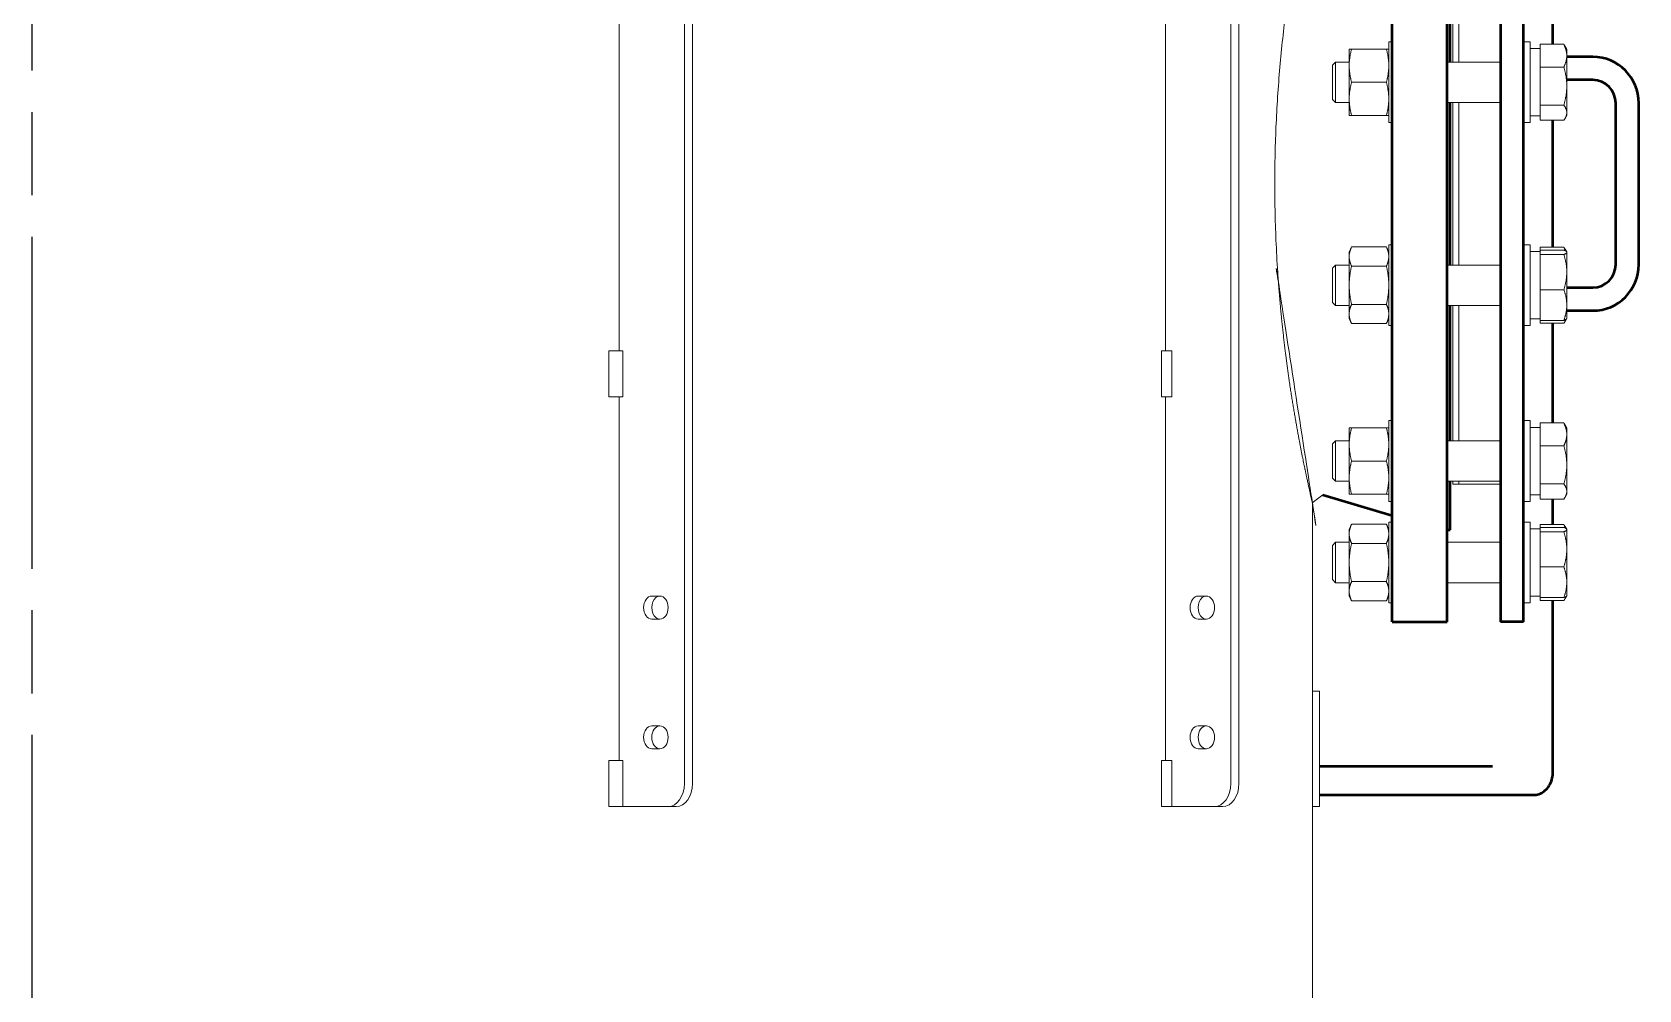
# Model space of a CAD drawing. Header units: inches. Extents: x 20 to 536, y 6 to 344.
# Drawn here: x 113.01 to 147.84, y 81.93 to 102.69 of the extents above; entities that cross this region are included whole.
import ezdxf

# ---------------------------------------------------------------- set-up
doc = ezdxf.new("R2010")
doc.units = ezdxf.units.IN
doc.header["$LTSCALE"] = 16
doc.header["$MEASUREMENT"] = 0
doc.linetypes.add('CHAIN', pattern=[0.7087, 0.4724, -0.0591, 0.1181, -0.0591])
doc.layers.add('Centerline', color=5, linetype='CHAIN', lineweight=25, true_color=0x0000ff)
doc.layers.add('Visible (ANSI)', color=7, linetype='Continuous', lineweight=50)

msp = doc.modelspace()

# ---------------------------------------------------------------- linework, layer by layer
at = {"layer": 'Centerline', "linetype": 'CHAIN', "ltscale": 0.9524481296539307}
msp.add_line((113.0125372552095, 47.8609001410184), (113.0125372552095, 147.5044737424383), dxfattribs=at)
at = {"layer": 'Visible (ANSI)', "linetype": 'Continuous', "lineweight": 18}
for p, q in [((127.1528363046314, 86.40734176163724), (127.1528363046314, 115.1573417616372)), ((127.3296129999281, 115.1573417616372), (127.3296129999281, 86.40734176163724)), ((138.9968748895096, 86.40734176163724), (138.9968748895096, 115.1573417616372)), ((139.1736515848063, 115.1573417616372), (139.1736515848063, 86.40734176163723)), ((143.8125372552078, 104.9802494017226), (143.8125372552072, 102.0448036450084)), ((143.9425372552072, 102.0448036450084), (143.9425372552078, 104.9802494017227)), ((143.9425372552072, 102.0448036450084), (143.9425372552078, 104.9802494017227)), ((125.7386227422587, 103.6673417616372), (125.7386227422587, 95.78734176163722)), ((137.5826613271369, 103.6673417616372), (137.5826613271369, 95.78734176163722)), ((142.421912255207, 102.4823036450084), (142.421912255207, 100.7323036450084)), ((142.497537255207, 102.4823036450084), (142.421912255207, 102.4823036450084)), ((145.483162255207, 102.4823036450084), (145.342537255207, 102.4823036450084)), ((145.483162255207, 100.7323036450084), (145.483162255207, 102.4823036450084)), ((145.7021622552069, 102.2585786417858), (145.702162255207, 102.4317026221777)), ((145.702162255207, 102.4317026221777), (146.2160910945204, 102.4317026221777)), ((141.562912255207, 102.3263036450084), (141.5629122552068, 101.9668036450084)), ((141.6147795101133, 102.3263036450084), (142.3700450003005, 102.3263036450084)), ((145.702162255207, 102.3368036450084), (145.483162255207, 102.3368036450084)), ((145.7021622552069, 102.2585786417858), (145.7021622552068, 102.1097036110945)), ((145.7021622552068, 101.9365796307026), (145.7021622552068, 102.1097036110945)), ((146.280287255207, 102.3260536450084), (146.2431848768234, 102.3903168494505)), ((146.2802872552069, 102.1841411264402), (146.280287255207, 102.3260536450084)), ((146.2802872552068, 101.5243801421179), (146.2802872552069, 102.1841411264402)), ((141.202162255207, 101.9786536450084), (141.2683161922149, 102.0448036450084)), ((141.202162255207, 101.2359536450084), (141.202162255207, 101.9786536450084)), ((141.2683161922149, 102.0448036450084), (141.2683161922149, 101.1698036450084)), ((141.562912255207, 102.0448036450084), (141.2683161922149, 102.0448036450084)), ((141.5629122552068, 101.9668036450084), (141.5629122552068, 101.2478036450084)), ((144.842537255207, 102.0448036450084), (143.687537255207, 102.0448036450084)), ((145.7021622552068, 101.6483214911778), (145.7021622552068, 101.9365796307026)), ((145.7021622552068, 101.9365796307026), (146.2160910945202, 101.9365796307026)), ((141.6147795101132, 101.6073036450084), (142.3700450003003, 101.6073036450084)), ((145.7021622552068, 101.6483214911778), (145.7021622552068, 101.4004387930581)), ((145.7021622552068, 101.1121806535333), (145.7021622552068, 101.4004387930581)), ((146.2802872552069, 100.9475426606862), (146.2802872552068, 101.5243801421179)), ((141.202162255207, 101.2359536450084), (141.2683161922149, 101.1698036450084)), ((141.562912255207, 101.1698036450084), (141.2683161922149, 101.1698036450084)), ((141.5629122552068, 101.2478036450084), (141.562912255207, 100.8883036450084)), ((144.842537255207, 101.1698036450084), (143.687537255207, 101.1698036450084)), ((143.8125372552071, 101.1698036450084), (143.8125372552072, 97.64487987826554)), ((143.9425372552072, 97.64487987826553), (143.9425372552071, 101.1698036450084)), ((143.9425372552072, 97.64487987826554), (143.9425372552071, 101.1698036450084)), ((145.7021622552069, 100.9970464944004), (145.7021622552068, 101.1121806535333)), ((145.7021622552068, 101.1121806535333), (146.2160910945202, 101.1121806535333)), ((141.6147795101133, 100.8883036450084), (142.3700450003005, 100.8883036450084)), ((142.497537255207, 100.7323036450084), (142.421912255207, 100.7323036450084)), ((145.483162255207, 100.7323036450084), (145.342537255207, 100.7323036450084)), ((145.702162255207, 100.8778036450084), (145.483162255207, 100.8778036450084)), ((145.7021622552069, 100.9970464944004), (145.702162255207, 100.898038826972)), ((145.702162255207, 100.782904667839), (145.702162255207, 100.898038826972)), ((145.702162255207, 100.782904667839), (146.2160910945204, 100.782904667839)), ((146.280287255207, 100.8885536450084), (146.2431848768234, 100.8242904405663)), ((146.280287255207, 100.8885536450084), (146.2802872552069, 100.9475426606862)), ((141.562912255207, 97.92637987826552), (141.6147795101134, 98.03760956536021)), ((141.562912255207, 97.92637987826552), (141.5629122552069, 97.83005214358654)), ((141.6147795101134, 98.03760956536021), (142.3700450003006, 98.03760956536021)), ((142.421912255207, 97.92637987826552), (142.3700450003006, 98.03760956536021)), ((142.421912255207, 98.08237987826553), (142.421912255207, 96.33237987826553)), ((142.497537255207, 98.08237987826553), (142.421912255207, 98.08237987826553)), ((145.483162255207, 98.08237987826553), (145.342537255207, 98.08237987826553)), ((145.483162255207, 96.33237987826553), (145.483162255207, 98.08237987826554)), ((145.702162255207, 97.93687987826553), (145.483162255207, 97.93687987826553)), ((145.7021622552118, 97.96920624206403), (145.7021622552119, 98.03177885543543)), ((145.7021622552119, 98.03177885543543), (146.2160910945252, 98.03177885543543)), ((145.702162255207, 97.93687987826554), (145.7021622552071, 97.96920624206403)), ((145.7021622552071, 97.96920624206403), (146.2160910945205, 97.96920624206403)), ((145.702162255207, 97.93687987826554), (145.7021622552069, 97.9069348675463)), ((145.7021622552068, 97.87345442863214), (145.7021622552069, 97.9069348675463)), ((145.7021622552068, 97.6070753374989), (145.7021622552068, 97.87345442863214)), ((145.7021622552068, 97.87345442863214), (146.2160910945202, 97.87345442863214)), ((146.2774976096098, 97.93096168618413), (146.2431848768283, 97.99039308270818)), ((146.280287255207, 97.92612987826553), (146.2774976096046, 97.93096168618398)), ((146.280287255207, 97.92133033534809), (146.280287255207, 97.92612987826553)), ((146.2802872552068, 97.4925412467329), (146.280287255207, 97.92133033534809)), ((141.202162255207, 97.57872987826553), (141.2683161922149, 97.64487987826554)), ((141.202162255207, 96.83602987826553), (141.202162255207, 97.57872987826553)), ((141.2683161922149, 97.64487987826554), (141.2683161922149, 96.76987987826553)), ((141.562912255207, 97.64487987826554), (141.2683161922149, 97.64487987826554)), ((141.5629122552069, 97.83005214358654), (141.5629122552068, 97.20737987826553)), ((141.6147795101132, 97.62249472181287), (142.3700450003004, 97.62249472181287)), ((144.842537255207, 97.64487987826554), (143.687537255207, 97.64487987826554)), ((145.7021622552068, 97.6070753374989), (145.7021622552068, 97.37800715596688)), ((141.5629122552068, 97.20737987826553), (141.5629122552069, 96.58470761294453)), ((145.7021622552068, 97.11162806483365), (145.7021622552068, 97.37800715596688)), ((146.2802872552068, 96.77859078965035), (146.2802872552068, 97.4925412467329)), ((141.202162255207, 96.83602987826553), (141.2683161922149, 96.76987987826553)), ((145.7021622552068, 96.87872941261456), (145.7021622552068, 97.11162806483365)), ((145.7021622552068, 97.11162806483365), (146.2160910945202, 97.11162806483365)), ((145.7021622552068, 96.87872941261456), (145.7021622552068, 96.67845216668613)), ((141.562912255207, 96.76987987826554), (141.2683161922149, 96.76987987826554)), ((141.5629122552069, 96.58470761294453), (141.562912255207, 96.48837987826553)), ((141.562912255207, 96.48837987826553), (141.6147795101134, 96.37715019117086)), ((141.6147795101132, 96.79226503471818), (142.3700450003004, 96.79226503471818)), ((142.421912255207, 96.48837987826553), (142.3700450003006, 96.37715019117086)), ((144.842537255207, 96.76987987826553), (143.687537255207, 96.76987987826553)), ((143.8125372552073, 96.76987987826553), (143.8125372552081, 93.8344341215514)), ((143.9425372552082, 93.8344341215514), (143.9425372552073, 96.76987987826553)), ((143.9425372552082, 93.83443412155141), (143.9425372552073, 96.76987987826554)), ((145.7021622552069, 96.44555351446704), (145.7021622552068, 96.67845216668613)), ((146.2774976096093, 96.48379807034722), (146.2431848768283, 96.42436667382403)), ((146.280287255207, 96.48862987826553), (146.2774976096046, 96.48379807034708)), ((146.280287255207, 96.48862987826553), (146.2802872552068, 96.77859078965035)), ((141.6147795101134, 96.37715019117086), (142.3700450003006, 96.37715019117086)), ((142.497537255207, 96.33237987826553), (142.421912255207, 96.33237987826553)), ((145.483162255207, 96.33237987826553), (145.342537255207, 96.33237987826553)), ((145.702162255207, 96.47787987826554), (145.483162255207, 96.47787987826554)), ((145.7021622552119, 96.38298090109677), (145.7021622552119, 96.44555351446705)), ((145.7021622552069, 96.44555351446704), (146.2160910945203, 96.44555351446704)), ((145.7021622552119, 96.38298090109677), (146.2160910945253, 96.38298090109677)), ((125.5155588435911, 95.78734176163722), (125.8152481220324, 95.78734176163722)), ((125.5155588435911, 95.78734176163722), (125.5155588435911, 94.78734176163724)), ((125.8152481220324, 95.78734176163722), (125.8152481220324, 94.78734176163722)), ((137.4949259048776, 95.78734176163722), (137.7152438486094, 95.78734176163722)), ((137.4949259048776, 95.78734176163722), (137.4949259048776, 94.78734176163722)), ((137.7152438486094, 95.78734176163722), (137.7152438486094, 94.78734176163722)), ((125.5155588435911, 94.78734176163724), (125.8152481220324, 94.78734176163722)), ((125.7386227422587, 94.78734176163724), (125.7386227422587, 86.90734176163724)), ((137.4949259048776, 94.78734176163722), (137.7152438486094, 94.78734176163722)), ((137.5826613271369, 94.78734176163724), (137.5826613271369, 86.90734176163724)), ((141.5629122552077, 94.11593412155139), (141.5629122552075, 93.7564341215514)), ((141.614779510114, 94.11593412155139), (142.3700450003011, 94.11593412155139)), ((142.4219122552077, 94.2719341215514), (142.4219122552077, 92.5219341215514)), ((142.4975372552077, 94.2719341215514), (142.4219122552077, 94.2719341215514)), ((145.4831622552077, 94.2719341215514), (145.3425372552077, 94.2719341215514)), ((145.4831622552077, 92.52193412155138), (145.4831622552077, 94.2719341215514)), ((145.7021622552077, 94.12643412155138), (145.4831622552076, 94.12643412155138)), ((145.7021622552076, 94.0482091183288), (145.7021622552076, 94.22133309872072)), ((145.7021622552076, 94.22133309872072), (146.216091094521, 94.22133309872072)), ((145.7021622552076, 94.04820911832878), (145.7021622552075, 93.89933408763754)), ((146.2802872552076, 94.1156841215514), (146.243184876824, 94.17994732599347)), ((146.2802872552075, 93.97377160298318), (146.2802872552076, 94.1156841215514)), ((141.2021622552076, 93.76828412155139), (141.2683161922155, 93.8344341215514)), ((141.2021622552076, 93.02558412155139), (141.2021622552076, 93.76828412155139)), ((141.2683161922155, 93.8344341215514), (141.2683161922155, 92.95943412155138)), ((141.5629122552077, 93.8344341215514), (141.2683161922155, 93.8344341215514)), ((141.5629122552075, 93.7564341215514), (141.5629122552075, 93.0374341215514)), ((144.8425372552076, 93.8344341215514), (143.6875372552077, 93.8344341215514)), ((145.7021622552074, 93.72621010724562), (145.7021622552075, 93.89933408763756)), ((145.7021622552074, 93.43795196772075), (145.7021622552074, 93.72621010724562)), ((145.7021622552074, 93.72621010724562), (146.2160910945208, 93.72621010724562)), ((146.2802872552074, 93.31401061866094), (146.2802872552075, 93.97377160298316)), ((141.6147795101139, 93.3969341215514), (142.370045000301, 93.3969341215514)), ((145.7021622552074, 93.43795196772075), (145.7021622552074, 93.19006926960115)), ((141.2021622552076, 93.02558412155139), (141.2683161922155, 92.95943412155138)), ((141.5629122552075, 93.0374341215514), (141.5629122552077, 92.67793412155139)), ((145.7021622552074, 92.90181113007628), (145.7021622552074, 93.19006926960115)), ((146.2802872552076, 92.73717313722918), (146.2802872552074, 93.31401061866094)), ((141.5629122552077, 92.9594341215514), (141.2683161922155, 92.9594341215514)), ((141.614779510114, 92.67793412155139), (142.3700450003011, 92.67793412155139)), ((144.8425372552076, 92.95943412155138), (143.6875372552077, 92.95943412155138)), ((143.8125372552089, 92.95943412155138), (143.8125372552092, 92.89220676163058)), ((143.8125372552092, 92.89220676163058), (143.9425372552092, 92.89220676163058)), ((143.9425372552092, 92.89220676163058), (143.9425372552089, 92.95943412155138)), ((143.9425372552092, 92.89220676163058), (143.9425372552089, 92.95943412155138)), ((143.9425372552092, 92.89220676163058), (144.8425372552092, 92.89220676163058)), ((145.7021622552077, 92.66743412155138), (145.4831622552076, 92.6674341215514)), ((145.7021622552076, 92.78667697094336), (145.7021622552074, 92.90181113007628)), ((145.7021622552074, 92.90181113007628), (146.2160910945208, 92.90181113007628)), ((145.7021622552076, 92.78667697094336), (145.7021622552076, 92.68766930351498)), ((145.7021622552077, 92.57253514438206), (145.7021622552076, 92.68766930351498)), ((146.2802872552076, 92.6781841215514), (146.243184876824, 92.61392091710931)), ((146.2802872552076, 92.6781841215514), (146.2802872552076, 92.73717313722918)), ((140.7645614950176, 80.40734176163726), (140.7645614950176, 92.49365113825314)), ((142.4975372552076, 92.5219341215514), (142.4219122552077, 92.5219341215514)), ((145.4831622552077, 92.52193412155138), (145.3425372552077, 92.52193412155138)), ((145.7021622552077, 92.57253514438206), (146.2160910945211, 92.57253514438206)), ((141.5629122552088, 91.9159722381801), (141.6147795101152, 92.02720192527478)), ((141.6147795101152, 92.02720192527478), (142.3700450003024, 92.02720192527478)), ((142.4219122552088, 91.9159722381801), (142.3700450003024, 92.02720192527478)), ((142.4219122552088, 92.0719722381801), (142.4219122552088, 90.32197223818011)), ((142.4975372552088, 92.0719722381801), (142.4219122552088, 92.0719722381801)), ((145.4831622552088, 92.07197223818011), (145.3425372552088, 92.07197223818011)), ((145.4831622552088, 90.3219722381801), (145.4831622552088, 92.07197223818011)), ((145.7021622552101, 91.95879860197859), (145.7021622552101, 92.02137121534959)), ((145.7021622552101, 92.02137121534959), (146.2160910945234, 92.02137121534959)), ((145.7021622552088, 91.92647223818011), (145.7021622552089, 91.9587986019786)), ((145.7021622552089, 91.9587986019786), (146.2160910945223, 91.9587986019786)), ((146.2774976096078, 91.9205540460986), (146.2431848768265, 91.97998544262234)), ((141.2021622552088, 91.5683222381801), (141.2683161922167, 91.6344722381801)), ((141.2683161922167, 91.63447223818011), (141.2683161922167, 90.7594722381801)), ((141.5629122552088, 91.63447223818011), (141.2683161922167, 91.63447223818011)), ((141.5629122552088, 91.9159722381801), (141.5629122552087, 91.81964450350111)), ((141.5629122552087, 91.81964450350111), (141.5629122552085, 91.19697223818011)), ((141.614779510115, 91.61208708172744), (142.3700450003021, 91.61208708172744)), ((144.8425372552088, 91.63447223818011), (143.6875372552088, 91.63447223818011)), ((145.7021622552088, 91.92647223818011), (145.6384135950208, 91.92647223818011)), ((145.7021622552088, 91.92647223818011), (145.7021622552087, 91.89652722746087)), ((145.7021622552086, 91.86304678854671), (145.7021622552087, 91.89652722746087)), ((145.7021622552086, 91.59666769741348), (145.7021622552086, 91.86304678854671)), ((145.7021622552086, 91.86304678854671), (146.216091094522, 91.86304678854671)), ((146.2802872552088, 91.91572223818011), (146.2774976096064, 91.92055404609856)), ((146.2802872552088, 91.91092269526266), (146.2802872552088, 91.91572223818011)), ((146.2802872552086, 91.48213360664747), (146.2802872552088, 91.91092269526266)), ((141.2021622552088, 90.8256222381801), (141.2021622552088, 91.5683222381801)), ((145.7021622552086, 91.59666769741348), (145.7021622552086, 91.36759951588145)), ((145.7021622552085, 91.10122042474822), (145.7021622552086, 91.36759951588145)), ((146.2802872552086, 90.76818314956492), (146.2802872552086, 91.48213360664747)), ((141.5629122552086, 91.19697223818011), (141.5629122552087, 90.5742999728591)), ((145.7021622552086, 90.86832177252913), (145.7021622552085, 91.10122042474822)), ((145.7021622552085, 91.10122042474822), (146.2160910945219, 91.10122042474822)), ((141.2021622552088, 90.8256222381801), (141.2683161922167, 90.75947223818011)), ((141.5629122552088, 90.75947223818011), (141.2683161922167, 90.7594722381801)), ((141.5629122552087, 90.5742999728591), (141.5629122552088, 90.4779722381801)), ((141.614779510115, 90.78185739463277), (142.3700450003021, 90.78185739463277)), ((144.8425372552088, 90.7594722381801), (143.6875372552088, 90.7594722381801)), ((145.7021622552086, 90.86832177252913), (145.7021622552086, 90.66804452660071)), ((145.7021622552087, 90.4351458743816), (145.7021622552086, 90.66804452660071)), ((146.2802872552088, 90.4782222381801), (146.2802872552086, 90.76818314956492)), ((126.4457295234451, 90.46984176163723), (126.6225062187416, 90.46984176163723)), ((138.2897681083232, 90.46984176163723), (138.4665448036198, 90.46984176163723)), ((141.5629122552088, 90.4779722381801), (141.6147795101152, 90.36674255108542)), ((141.6147795101152, 90.36674255108542), (142.3700450003023, 90.36674255108542)), ((142.4219122552088, 90.4779722381801), (142.3700450003023, 90.36674255108542)), ((142.4975372552088, 90.32197223818011), (142.4219122552088, 90.32197223818011)), ((145.4831622552088, 90.3219722381801), (145.3425372552088, 90.3219722381801)), ((145.7021622552088, 90.4674722381801), (145.4831622552088, 90.4674722381801)), ((145.7021622552101, 90.37257326101093), (145.7021622552101, 90.4351458743816)), ((145.7021622552087, 90.4351458743816), (146.2160910945221, 90.4351458743816)), ((145.7021622552101, 90.37257326101093), (146.2160910945235, 90.37257326101093)), ((146.2774976096076, 90.47339043026169), (146.2431848768265, 90.41395903373818)), ((146.2802872552088, 90.4782222381801), (146.2774976096064, 90.47339043026165)), ((126.6225062187416, 89.96984176163724), (126.4457295234451, 89.96984176163724)), ((138.4665448036198, 89.96984176163724), (138.2897681083232, 89.96984176163724)), ((140.7907552841128, 88.40734176163723), (140.7645614950222, 88.40734176163723)), ((140.7907552841128, 88.40734176163723), (140.9188960673438, 88.40734176163723)), ((140.9188960673438, 88.40734176163723), (140.9188960673438, 85.90734176163723)), ((126.4457295234451, 87.65734176163723), (126.6225062187416, 87.65734176163723)), ((138.2897681083232, 87.65734176163723), (138.4665448036198, 87.65734176163723)), ((126.6225062187416, 87.15734176163723), (126.4457295234451, 87.15734176163723)), ((138.4665448036198, 87.15734176163723), (138.2897681083232, 87.15734176163723)), ((125.5155588435911, 86.90734176163724), (125.8152481220324, 86.90734176163724)), ((125.5155588435911, 86.90734176163724), (125.5155588435911, 85.90734176163723)), ((125.8152481220324, 86.90734176163724), (125.8152481220324, 85.90734176163723)), ((137.4949259048776, 86.90734176163723), (137.7152438486094, 86.90734176163723)), ((137.4949259048776, 86.90734176163723), (137.4949259048776, 85.90734176163723)), ((137.7152438486094, 86.90734176163723), (137.7152438486094, 85.90734176163723)), ((125.5155588435911, 85.90734176163723), (125.8152481220324, 85.90734176163723)), ((125.8152481220324, 85.90734176163723), (126.7992829140382, 85.90734176163723)), ((126.7992829140382, 85.90734176163723), (126.9760596093349, 85.90734176163723)), ((137.4949259048776, 85.90734176163723), (137.7152438486094, 85.90734176163723)), ((137.7152438486094, 85.90734176163723), (138.6433214989164, 85.90734176163723)), ((138.6433214989164, 85.90734176163723), (138.8200981942131, 85.90734176163723)), ((140.7645614950222, 85.90734176163723), (140.7907552841128, 85.90734176163723)), ((140.9188960673438, 85.90734176163723), (140.7907552841128, 85.90734176163723))]:
    msp.add_line(p, q, dxfattribs=at)
at = {"layer": 'Visible (ANSI)'}
for p, q in [((142.4975372552094, 89.90734176163726), (142.4975372552094, 108.9073417616372)), ((143.6875372552095, 89.90734176163726), (143.6875372552095, 108.9073417616372)), ((144.8425372552095, 108.9073417616372), (144.8425372552095, 89.90734176163726)), ((145.3425372552095, 89.90734176163726), (145.3425372552095, 108.9073417616372)), ((143.7500372552074, 102.0448036450084), (143.750037255208, 104.9802494017226)), ((145.9809568108746, 102.4317026221777), (145.9809568108746, 103.4073417616372)), ((146.842537255208, 102.1573417616371), (146.280287255208, 102.1573417616371)), ((146.842537255208, 101.6573417616371), (146.280287255208, 101.6573417616371)), ((143.7500372552073, 97.64487987826554), (143.7500372552073, 101.1698036450084)), ((147.342537255208, 97.65734176163707), (147.342537255208, 101.1573417616371)), ((147.842537255208, 97.65734176163707), (147.842537255208, 101.1573417616371)), ((145.9809568108746, 98.03177885543543), (145.9809568108746, 100.782904667839)), ((146.280287255208, 97.15734176163707), (146.842537255208, 97.15734176163707)), ((143.750037255208, 93.83443412155141), (143.7500372552074, 96.76987987826554)), ((146.280287255208, 96.65734176163706), (146.842537255208, 96.65734176163706)), ((145.9809568108746, 94.22133309872072), (145.9809568108746, 96.38298090109677)), ((140.992016954197, 92.66352323266456), (142.4975372552094, 92.21734176163724)), ((143.7500372552095, 91.90734176163724), (143.7500372552083, 92.95943412155138)), ((145.9809568108746, 92.02137121534959), (145.9809568108746, 92.57253514438207)), ((143.6875372552095, 91.90734176163724), (143.7500372552095, 91.90734176163724)), ((145.9809568108746, 86.65734176163721), (145.9809568108746, 90.37257326101094)), ((142.4975372552094, 89.90734176163726), (143.6875372552095, 89.90734176163726)), ((145.3425372552095, 89.90734176163726), (144.8425372552095, 89.90734176163726)), ((140.9188960673445, 86.78234176163721), (144.6702966390948, 86.78234176163721)), ((140.9188960673469, 86.15734176163718), (145.3774034202814, 86.15734176163721)), ((145.3774034202814, 86.15734176163723), (145.554180115578, 86.15734176163723))]:
    msp.add_line(p, q, dxfattribs=at)
for centre, radius, start, end in [((146.842537255208, 101.1573417616371), 0.9999999999999974, 0, 90), ((146.842537255208, 101.1573417616371), 0.4999999999999977, 0, 90), ((146.842537255208, 97.65734176163707), 0.9999999999999996, 270, 0), ((146.842537255208, 97.65734176163707), 0.4999999999999998, 270, 0)]:
    msp.add_arc(centre, radius, start, end, dxfattribs=at)
at = {"layer": 'Visible (ANSI)', "linetype": 'Continuous', "lineweight": 18}
for centre, major_axis, ratio, start_param, end_param in [((145.6384135950208, 91.19697223818011), (-4.137200087411333, 7.886204074051089e-16), 0.1763269807084558, 4.71238898038469, 4.749923495653259), ((126.4457295234451, 90.21984176163723), (4.895156761116952e-16, -0.2499999999999991), 0.7071067811863374, 3.141592653589787, 6.28318530717958), ((126.6225062187418, 90.21984176163723), (4.528130320237947e-16, 0.2499999999999991), 0.7071067811863374, 4.635757732939649e-15, 3.141592653589798), ((126.6225062187416, 90.21984176163723), (-4.744069238915443e-16, 0.2499999999999991), 0.7071067811863374, 3.141592653589787, 6.28318530717958), ((138.2897681083232, 90.21984176163723), (4.914820498157979e-16, -0.2499999999999991), 0.7071067811863374, 3.141592653589787, 6.28318530717958), ((138.4665448036199, 90.21984176163723), (4.50846658319692e-16, 0.2499999999999991), 0.7071067811863374, 4.635757732939649e-15, 3.141592653589798), ((138.4665448036198, 90.21984176163723), (-4.76373297595647e-16, 0.2499999999999991), 0.7071067811863374, 3.141592653589787, 6.28318530717958), ((126.4457295234451, 87.40734176163723), (1.410885310264848e-15, -0.2499999999999991), 0.7071067811863374, 3.141592653589777, 6.283185307179569), ((126.6225062187418, 87.40734176163723), (1.534569647258356e-15, 0.2499999999999991), 0.7071067811863374, 1.687443674456285e-14, 3.14159265358981), ((126.6225062187416, 87.40734176163723), (-1.370719547943039e-15, 0.2499999999999991), 0.7071067811863374, 3.141592653589777, 6.28318530717957), ((138.2897681083232, 87.40734176163723), (1.412851683968951e-15, -0.2499999999999991), 0.7071067811863374, 3.141592653589777, 6.283185307179569), ((138.4665448036199, 87.40734176163723), (1.532603273554253e-15, 0.2499999999999991), 0.7071067811863374, 1.687443674456285e-14, 3.14159265358981), ((138.4665448036198, 87.40734176163723), (-1.372685921647142e-15, 0.2499999999999991), 0.7071067811863374, 3.141592653589777, 6.28318530717957), ((126.7992829140382, 86.40734176163723), (1.876033803698427e-15, -0.5000000000000017), 0.7071067811863374, 0, 1.570796326794894), ((126.9760596093349, 86.40734176163723), (1.196072502693845e-15, -0.5000000000000009), 0.7071067811863375, 0, 1.570796326794895), ((138.6433214989164, 86.40734176163723), (1.879966551106632e-15, -0.5000000000000017), 0.7071067811863374, 0, 1.570796326794894), ((138.8200981942131, 86.40734176163723), (1.20000525010205e-15, -0.5000000000000009), 0.7071067811863375, 0, 1.570796326794895)]:
    msp.add_ellipse(centre, major_axis=major_axis, ratio=ratio, start_param=start_param, end_param=end_param, dxfattribs=at)
for points, knots in [([(139.9504940940615, 99.40734176163724), (139.9504940940615, 99.83382656729779), (139.960181288367, 100.2751657547481), (139.9998876165347, 101.1543165549739), (140.0298796073209, 101.5921363284033), (140.1053888598878, 102.4337813314087), (140.1508915091152, 102.8382424542132), (140.2487752520433, 103.5888341935985), (140.3010609388591, 103.9349510816054), (140.4029194002716, 104.5532460718695), (140.4561135333733, 104.8463801007556), (140.5563199439062, 105.3654719677432), (140.6032300080336, 105.5914580949595), (140.6814314078882, 105.9558879196572), (140.7127189920023, 106.094642489447), (140.7542999928789, 106.2772392797834), (140.7645614950175, 106.3210323850213), (140.7645614950176, 106.3210323850213)], [104.4299785830304, 104.4299785830304, 104.4299785830304, 104.4299785830304, 107.6797928021638, 107.6797928021638, 110.9296070212971, 110.9296070212971, 114.1794212404305, 114.1794212404305, 117.4292354595639, 117.4292354595639, 120.7062949018699, 120.7062949018699, 123.983354344176, 123.983354344176, 127.260413786482, 127.260413786482, 130.537473228788, 130.537473228788, 130.537473228788, 130.537473228788]), ([(140.0195772390072, 97.40725968264947), (140.0038288661249, 97.63618920317974), (139.9905180768366, 97.86782101160887), (139.960181288367, 98.5395177685264), (139.9504940940615, 98.98085695597668), (139.9504940940615, 99.40734176163724)], [99.46407359604586, 99.46407359604586, 99.46407359604586, 99.46407359604586, 101.180164363897, 101.180164363897, 104.4299785830304, 104.4299785830304, 104.4299785830304, 104.4299785830304]), ([(140.7645614950176, 92.49365113825313), (140.7645614950135, 92.49365113826998), (140.7542999928748, 92.53744424350866), (140.7127189920023, 92.72004103382747), (140.6814314078882, 92.85879560361727), (140.6032300080336, 93.22322542831499), (140.5563199439062, 93.44921155553125), (140.4561135333733, 93.96830342251889), (140.4029194002716, 94.26143745140496), (140.3010609388591, 94.87973244166905), (140.2487752520433, 95.225849329676), (140.1508915091152, 95.97644106906122), (140.1053888598878, 96.38090219186581), (140.0498162440761, 97.00032845834129), (140.0337272197044, 97.2027180111344), (140.0195772390072, 97.40725968264947)], [182.7524625203032, 182.7524625203032, 182.7524625209334, 182.7524625209334, 186.0295219626092, 186.0295219626092, 189.3065814049152, 189.3065814049152, 192.5836408472212, 192.5836408472212, 195.8607002895272, 195.8607002895272, 199.1105145086606, 199.1105145086606, 202.360328727794, 202.360328727794, 203.8940521790763, 203.8940521790763, 203.8940521790763, 203.8940521790763])]:
    msp.add_open_spline(points, degree=3, knots=knots, dxfattribs=at)
for points, weights in [([(146.2160910945204, 102.4317026221777), (146.2315854244284, 102.4104076903385), (146.2431848768234, 102.3903168494505)], [1.010018749357402, 1.017819137323474, 1.021389897303852]), ([(146.2802872552069, 102.1841411264402), (146.2802872552069, 102.2990348164579), (146.2160910945204, 102.4317026221777)], [1, 1.043141395740174, 1.010018749357402]), ([(141.562912255207, 102.3263036450084), (141.562912255207, 102.3263036450084), (141.6147795101133, 102.3263036450084)], [1, 1.037954849302033, 1]), ([(141.6147795101133, 102.3263036450084), (141.5629122552069, 102.1336481756504), (141.5629122552068, 101.9668036450084)], [1, 1.037954849302018, 1]), ([(142.4219122552068, 101.9668036450084), (142.4219122552069, 102.1336481756504), (142.3700450003005, 102.3263036450084)], [1, 1.03795484930202, 1]), ([(142.3700450003005, 102.3263036450084), (142.421912255207, 102.3263036450084), (142.421912255207, 102.3263036450084)], [1, 1.037954849302061, 1]), ([(146.2160910945202, 101.9365796307026), (146.2802872552068, 102.0692474364225), (146.2802872552069, 102.1841411264402)], [1.010018749357404, 1.043141395740182, 1]), ([(141.5629122552068, 101.9668036450084), (141.5629122552068, 101.7999591143663), (141.6147795101132, 101.6073036450084)], [1, 1.037954849302038, 1]), ([(142.3700450003003, 101.6073036450084), (142.4219122552068, 101.7999591143663), (142.4219122552068, 101.9668036450084)], [1, 1.037954849302043, 1]), ([(146.2802872552068, 101.5243801421179), (146.2802872552068, 101.715682590529), (146.2160910945202, 101.9365796307026)], [1, 1.043141395740166, 1.010018749357401]), ([(141.6147795101132, 101.6073036450084), (141.5629122552068, 101.4146481756504), (141.5629122552068, 101.2478036450084)], [1, 1.037954849302034, 1]), ([(142.4219122552068, 101.2478036450084), (142.4219122552068, 101.4146481756504), (142.3700450003003, 101.6073036450084)], [1, 1.03795484930203, 1]), ([(146.2160910945202, 101.1121806535333), (146.2802872552068, 101.3330776937068), (146.2802872552068, 101.5243801421179)], [1.010018749357404, 1.043141395740184, 1]), ([(141.5629122552068, 101.2478036450084), (141.5629122552069, 101.0809591143664), (141.6147795101133, 100.8883036450084)], [1, 1.037954849302041, 1]), ([(142.3700450003005, 100.8883036450084), (142.4219122552069, 101.0809591143664), (142.4219122552068, 101.2478036450084)], [1, 1.037954849302041, 1]), ([(146.2802872552069, 100.9475426606862), (146.2802872552069, 101.0239514190796), (146.2160910945202, 101.1121806535333)], [1, 1.043141395740166, 1.010018749357401]), ([(141.6147795101133, 100.8883036450084), (141.562912255207, 100.8883036450084), (141.562912255207, 100.8883036450084)], [1, 1.037954849302045, 1]), ([(142.421912255207, 100.8883036450084), (142.421912255207, 100.8883036450084), (142.3700450003005, 100.8883036450084)], [1, 1.037954849302038, 1]), ([(146.2160910945204, 100.7829046678391), (146.280287255207, 100.8711339022928), (146.2802872552069, 100.9475426606862)], [1.010018749357404, 1.043141395740183, 1]), ([(141.6147795101134, 98.03760956536021), (141.562912255207, 97.92637987826552), (141.5629122552069, 97.83005214358654)], [1, 1.037954849302037, 1]), ([(142.4219122552069, 97.83005214358654), (142.421912255207, 97.92637987826554), (142.3700450003006, 98.03760956536021)], [1, 1.037954849302064, 1]), ([(146.2488682687244, 97.95420405479842), (146.2355244592214, 97.99161785788631), (146.2160910945252, 98.03177885543543)], [1.022944373032268, 1.019821431664018, 1.010018749357402]), ([(146.2160910945252, 98.03177885543543), (146.2315854244333, 98.01048392359625), (146.2431848768283, 97.99039308270818)], [1.010018749357404, 1.017819137323477, 1.021389897303857]), ([(146.280287255207, 97.92133033534807), (146.280287255207, 97.94354962098114), (146.2160910945205, 97.96920624206403)], [1, 1.043141395740171, 1.010018749357402]), ([(146.2160910945202, 97.87345442863213), (146.2802872552069, 97.89911104971502), (146.280287255207, 97.92133033534807)], [1.010018749357402, 1.043141395740174, 1]), ([(146.2802872552068, 97.4925412467329), (146.2802872552068, 97.6693236696796), (146.2160910945202, 97.87345442863213)], [1, 1.043141395740174, 1.010018749357402]), ([(141.5629122552069, 97.83005214358654), (141.5629122552069, 97.73372440890756), (141.6147795101132, 97.62249472181287)], [1, 1.037954849302033, 1]), ([(141.6147795101132, 97.62249472181287), (141.5629122552068, 97.40003534762353), (141.5629122552068, 97.20737987826553)], [1, 1.037954849302018, 1]), ([(142.3700450003004, 97.62249472181287), (142.4219122552068, 97.73372440890755), (142.4219122552069, 97.83005214358654)], [1, 1.037954849302061, 1]), ([(142.4219122552068, 97.20737987826553), (142.4219122552068, 97.4000353476235), (142.3700450003004, 97.62249472181287)], [1, 1.03795484930202, 1]), ([(141.5629122552068, 97.20737987826553), (141.5629122552068, 97.01472440890755), (141.6147795101132, 96.79226503471818)], [1, 1.037954849302038, 1]), ([(142.3700450003004, 96.79226503471818), (142.4219122552068, 97.01472440890755), (142.4219122552068, 97.20737987826553)], [1, 1.037954849302043, 1]), ([(146.2160910945202, 97.11162806483365), (146.2802872552068, 97.31575882378618), (146.2802872552068, 97.4925412467329)], [1.010018749357404, 1.043141395740182, 1]), ([(146.2802872552068, 96.77859078965035), (146.2802872552068, 96.93315392696398), (146.2160910945202, 97.11162806483365)], [1, 1.043141395740166, 1.010018749357401]), ([(141.6147795101132, 96.79226503471818), (141.5629122552069, 96.6810353476235), (141.5629122552069, 96.58470761294453)], [1, 1.037954849302034, 1]), ([(141.5629122552069, 96.58470761294453), (141.562912255207, 96.48837987826553), (141.6147795101134, 96.37715019117086)], [1, 1.037954849302041, 1]), ([(142.4219122552069, 96.58470761294453), (142.4219122552069, 96.6810353476235), (142.3700450003004, 96.79226503471818)], [1, 1.03795484930203, 1]), ([(142.3700450003006, 96.37715019117086), (142.421912255207, 96.48837987826553), (142.4219122552069, 96.58470761294453)], [1, 1.037954849302041, 1]), ([(146.2160910945203, 96.44555351446704), (146.2802872552069, 96.62402765233671), (146.2802872552068, 96.77859078965035)], [1.010018749357404, 1.043141395740184, 1]), ([(146.2774976096046, 96.48379807034706), (146.2672132087208, 96.46598496549105), (146.2160910945203, 96.44555351446704)], [1.01469860718967, 1.036220714739227, 1.010018749357401]), ([(146.2160910945253, 96.38298090109677), (146.2499395554107, 96.4295011876594), (146.2656486807777, 96.4712101355497)], [1.010018749357402, 1.027216582859013, 1.023854694084949]), ([(141.5629122552077, 94.11593412155139), (141.5629122552076, 94.11593412155139), (141.614779510114, 94.11593412155139)], [1, 1.037954849302044, 1]), ([(141.614779510114, 94.11593412155139), (141.5629122552075, 93.9232786521934), (141.5629122552075, 93.7564341215514)], [1, 1.037954849302037, 1]), ([(142.4219122552075, 93.7564341215514), (142.4219122552075, 93.92327865219342), (142.3700450003011, 94.11593412155139)], [1, 1.037954849302064, 1]), ([(142.3700450003011, 94.11593412155139), (142.4219122552076, 94.11593412155139), (142.4219122552076, 94.11593412155139)], [1, 1.037954849302034, 1]), ([(146.216091094521, 94.22133309872072), (146.231585424429, 94.20003816688154), (146.243184876824, 94.17994732599347)], [1.010018749357401, 1.017819137323471, 1.021389897303849]), ([(146.2802872552075, 93.97377160298316), (146.2802872552076, 94.08866529300089), (146.216091094521, 94.22133309872072)], [1, 1.043141395740171, 1.010018749357402]), ([(141.5629122552075, 93.7564341215514), (141.5629122552074, 93.58958959090937), (141.6147795101139, 93.3969341215514)], [1, 1.037954849302033, 1]), ([(142.370045000301, 93.3969341215514), (142.4219122552074, 93.58958959090937), (142.4219122552075, 93.7564341215514)], [1, 1.037954849302061, 1]), ([(146.2160910945208, 93.72621010724562), (146.2802872552075, 93.85887791296545), (146.2802872552075, 93.97377160298316)], [1.010018749357402, 1.043141395740174, 1]), ([(146.2802872552074, 93.31401061866096), (146.2802872552074, 93.50531306707205), (146.2160910945208, 93.72621010724562)], [1, 1.043141395740174, 1.010018749357402]), ([(141.6147795101139, 93.3969341215514), (141.5629122552074, 93.20427865219341), (141.5629122552075, 93.0374341215514)], [1, 1.037954849302018, 1]), ([(142.4219122552075, 93.0374341215514), (142.4219122552074, 93.20427865219341), (142.370045000301, 93.3969341215514)], [1, 1.03795484930202, 1]), ([(141.5629122552075, 93.0374341215514), (141.5629122552075, 92.87058959090936), (141.614779510114, 92.67793412155139)], [1, 1.037954849302038, 1]), ([(142.3700450003011, 92.67793412155139), (142.4219122552075, 92.87058959090936), (142.4219122552075, 93.0374341215514)], [1, 1.037954849302043, 1]), ([(146.2160910945208, 92.90181113007628), (146.2802872552074, 93.12270817024985), (146.2802872552074, 93.31401061866096)], [1.010018749357404, 1.043141395740182, 1]), ([(141.614779510114, 92.67793412155139), (141.5629122552076, 92.67793412155139), (141.5629122552077, 92.67793412155139)], [1, 1.037954849302034, 1]), ([(142.4219122552076, 92.67793412155139), (142.4219122552076, 92.67793412155139), (142.3700450003011, 92.67793412155139)], [1, 1.03795484930203, 1]), ([(146.2802872552076, 92.73717313722918), (146.2802872552075, 92.81358189562256), (146.2160910945208, 92.90181113007628)], [1, 1.043141395740166, 1.010018749357401]), ([(146.2160910945211, 92.57253514438206), (146.2802872552076, 92.6607643788358), (146.2802872552076, 92.73717313722918)], [1.010018749357404, 1.043141395740184, 1]), ([(141.6147795101152, 92.02720192527478), (141.5629122552087, 91.9159722381801), (141.5629122552087, 91.81964450350111)], [1, 1.037954849302041, 1]), ([(142.4219122552087, 91.81964450350111), (142.4219122552087, 91.9159722381801), (142.3700450003024, 92.02720192527478)], [1, 1.037954849302054, 1]), ([(146.2160910945234, 92.02137121534959), (146.2315854244315, 92.00007628351041), (146.2431848768265, 91.97998544262234)], [1.010018749357407, 1.017819137323481, 1.021389897303862]), ([(146.2488682687224, 91.94379641471309), (146.2355244592195, 91.98121021780074), (146.2160910945234, 92.02137121534959)], [1.022944373032228, 1.019821431663952, 1.010018749357404]), ([(146.2802872552088, 91.91092269526264), (146.2802872552088, 91.9331419808957), (146.2160910945223, 91.9587986019786)], [1, 1.043141395740179, 1.010018749357404]), ([(141.5629122552087, 91.81964450350111), (141.5629122552086, 91.72331676882213), (141.614779510115, 91.61208708172744)], [1, 1.037954849302044, 1]), ([(141.614779510115, 91.61208708172744), (141.5629122552085, 91.38962770753807), (141.5629122552085, 91.19697223818011)], [1, 1.037954849302037, 1]), ([(142.3700450003021, 91.61208708172744), (142.4219122552086, 91.72331676882213), (142.4219122552087, 91.81964450350111)], [1, 1.037954849302034, 1]), ([(142.4219122552086, 91.19697223818011), (142.4219122552086, 91.38962770753807), (142.3700450003021, 91.61208708172744)], [1, 1.037954849302064, 1]), ([(146.216091094522, 91.86304678854671), (146.2802872552087, 91.8887034096296), (146.2802872552088, 91.91092269526264)], [1.010018749357401, 1.043141395740167, 1]), ([(146.2802872552086, 91.48213360664747), (146.2802872552086, 91.65891602959417), (146.216091094522, 91.86304678854671)], [1, 1.043141395740171, 1.010018749357402]), ([(146.2160910945219, 91.10122042474822), (146.2802872552086, 91.30535118370076), (146.2802872552086, 91.48213360664747)], [1.010018749357402, 1.043141395740174, 1]), ([(141.5629122552085, 91.19697223818011), (141.5629122552085, 91.00431676882212), (141.614779510115, 90.78185739463277)], [1, 1.037954849302033, 1]), ([(142.3700450003021, 90.78185739463277), (142.4219122552086, 91.00431676882212), (142.4219122552086, 91.19697223818011)], [1, 1.037954849302061, 1]), ([(146.2802872552086, 90.76818314956492), (146.2802872552086, 90.92274628687856), (146.2160910945219, 91.10122042474822)], [1, 1.043141395740174, 1.010018749357402]), ([(141.614779510115, 90.78185739463277), (141.5629122552086, 90.67062770753807), (141.5629122552087, 90.5742999728591)], [1, 1.037954849302018, 1]), ([(141.5629122552087, 90.5742999728591), (141.5629122552087, 90.4779722381801), (141.6147795101152, 90.36674255108542)], [1, 1.037954849302038, 1]), ([(142.4219122552087, 90.5742999728591), (142.4219122552086, 90.67062770753807), (142.3700450003021, 90.78185739463277)], [1, 1.03795484930202, 1]), ([(142.3700450003024, 90.36674255108542), (142.4219122552087, 90.4779722381801), (142.4219122552087, 90.5742999728591)], [1, 1.037954849302043, 1]), ([(146.2160910945221, 90.4351458743816), (146.2802872552087, 90.61362001225127), (146.2802872552086, 90.76818314956492)], [1.010018749357404, 1.043141395740182, 1]), ([(146.2774976096064, 90.47339043026165), (146.2672132087226, 90.45557732540563), (146.2160910945221, 90.4351458743816)], [1.01469860718967, 1.036220714739227, 1.010018749357401]), ([(146.2160910945235, 90.37257326101093), (146.2499395554091, 90.41909354757388), (146.2656486807762, 90.46080249546443)], [1.010018749357404, 1.027216582859137, 1.023854694084907])]:
    msp.add_rational_spline(points, weights, degree=2, dxfattribs=at)
msp.add_open_spline([(140.9920169542689, 92.66352323267166), (140.9162006571915, 92.60689632966842), (140.8403763830868, 92.55027988926581), (140.7645614950176, 92.49365113825314)], degree=3, dxfattribs=at)
at = {"layer": 'Visible (ANSI)'}
msp.add_open_spline([(145.554180115578, 86.15734176163721), (145.5963438177136, 86.15734176163721), (145.6384043563244, 86.16465229852346), (145.7182268279439, 86.1920996537782), (145.7555623552447, 86.2127435745494), (145.8253960623546, 86.26545556188937), (145.8564585655363, 86.29866190581927), (145.9094452440992, 86.37278550775498), (145.930494109995, 86.41418864481416), (145.9616749960392, 86.49958117658213), (145.9718081908099, 86.54363033990845), (145.9796309282869, 86.61110188852551), (145.9809568108746, 86.63422190387305), (145.9809568108746, 86.65734176163721)], degree=3, knots=[1.570796326794901, 1.570796326794901, 1.570796326794901, 1.570796326794901, 1.809310244394878, 1.809310244394878, 2.061069772429748, 2.061069772429748, 2.350754533454564, 2.350754533454564, 2.664913798813543, 2.664913798813543, 2.979073064172521, 2.979073064172521, 3.141592653589793, 3.141592653589793, 3.141592653589793, 3.141592653589793], dxfattribs=at)

doc.saveas('drawing.dxf')
